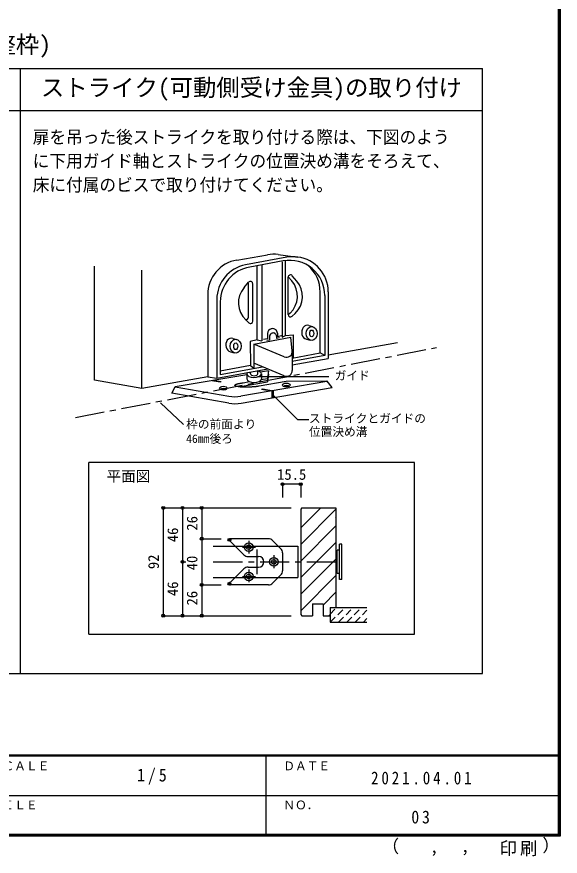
# Model space of a CAD drawing. Units: millimetres, scale not verified. Extents: x -973 to 977, y -718 to 696.
# Drawn here: x 512 to 977, y -718 to -1 of the extents above; entities that cross this region are included whole.
import ezdxf
from ezdxf.enums import TextEntityAlignment as Align

# ---------------------------------------------------------------- set-up
doc = ezdxf.new("R2010")
doc.units = ezdxf.units.MM
doc.header["$LTSCALE"] = 5
doc.header["$PDMODE"] = 32
doc.header["$PDSIZE"] = 2.5
doc.linetypes.add('CHAIN1', pattern=[8, 5, -1, 1, -1])
doc.linetypes.add('DASHED1', pattern=[1.8, 1.2, -0.6])
for name, color, linetype in [('0-B_寸法', 7, 'Continuous'), ('F-1_枠', 6, 'Continuous'), ('F-A_文字', 7, 'Continuous')]:
    doc.layers.add(name, color=color, linetype=linetype)
doc.styles.add('ＭＳ ゴシック', font='')
doc.styles.get('ＭＳ ゴシック').set_extended_font_data('MS Gothic')

msp = doc.modelspace()

# ---------------------------------------------------------------- linework, layer by layer
at = {"layer": '0-B_寸法', "color": 3}
for p, q in [((120.598, -45.151), (910.198, -45.151)), ((515.398, -561.667), (515.398, -45.151)), ((910.198, -561.667), (910.198, -45.151)), ((910.198, -81.151), (120.598, -81.151)), ((755.897, -420.416), (754.897, -421.416)), ((754.897, -421.416), (754.897, -511.416)), ((755.897, -420.416), (784.897, -420.416)), ((784.897, -420.416), (784.897, -505.416)), ((764.897, -502.416), (773.897, -502.416)), ((764.897, -502.416), (764.897, -512.416)), ((773.897, -502.416), (773.897, -512.416)), ((779.897, -505.416), (784.897, -505.416)), ((779.897, -505.416), (779.897, -512.416)), ((754.897, -511.416), (755.897, -512.416)), ((755.897, -512.416), (764.897, -512.416)), ((773.897, -512.416), (779.897, -512.416))]:
    msp.add_line(p, q, dxfattribs=at)
at = {"layer": '0-B_寸法'}
for p, q in [((700.293, -208.715), (726.48, -204.219)), ((742.942, -206.358), (707.679, -212.883)), ((735.706, -203.956), (752.364, -206.12)), ((739.974, -209.448), (711.224, -214.768)), ((717.511, -276.961), (717.511, -213.731)), ((721.62, -213.034), (721.7, -277.759)), ((739.133, -210.165), (739.133, -274.451)), ((741.779, -273.128), (741.779, -209.729)), ((751.53, -226.666), (747.6, -222.095)), ((706.423, -232.273), (710.353, -227.702)), ((710.122, -257.563), (710.122, -227.971)), ((713.87, -260.877), (713.87, -229.006)), ((744.083, -255.27), (744.083, -223.399)), ((747.2, -226.491), (744.139, -222.931)), ((771.476, -287.906), (771.476, -236.006)), ((778.4, -235.857), (778.4, -292.663)), ((675.369, -238.282), (675.369, -308.451)), ((683.138, -242.382), (683.138, -309.46)), ((775.432, -238.947), (775.432, -290.13)), ((686.106, -244.368), (686.106, -306.465)), ((745.729, -254.103), (744.114, -255.621)), ((750.06, -254.278), (747.453, -256.728)), ((707.894, -259.885), (710.5, -262.335)), ((761.754, -264.677), (764.99, -265.563)), ((726.529, -271.373), (726.529, -275.901)), ((730.064, -267.383), (729.709, -267.458)), ((730.781, -271.06), (730.532, -271.112)), ((734.884, -271.299), (734.884, -274.152)), ((696.829, -275.617), (700.066, -276.503)), ((717.511, -276.961), (711.594, -278.199)), ((711.594, -278.199), (711.815, -298.705)), ((714.901, -280.411), (746.482, -274.629)), ((717.511, -276.961), (721.7, -277.759)), ((726.529, -275.901), (722.923, -276.656)), ((728.306, -277.023), (725.782, -277.551)), ((728.306, -273.853), (728.306, -277.023)), ((734.154, -273.801), (734.154, -275.799)), ((736.678, -275.27), (734.154, -275.799)), ((738.489, -273.398), (734.884, -274.152)), ((747.654, -286.181), (746.482, -274.629)), ((759.673, -276.182), (762.91, -277.068)), ((740.739, -291.294), (714.9, -280.414)), ((714.901, -280.411), (714.901, -300.91)), ((747.679, -286.686), (747.679, -303.001)), ((694.749, -287.122), (697.985, -288.008)), ((747.679, -292.391), (771.476, -287.906)), ((775.432, -290.13), (747.679, -295.446)), ((747.679, -298.08), (778.4, -292.663)), ((775.432, -290.13), (771.476, -287.906)), ((711.815, -298.705), (686.106, -303.466)), ((686.106, -306.465), (722.248, -299.823)), ((711.815, -298.705), (714.901, -300.91)), ((740.739, -307.609), (714.901, -296.729)), ((647.636, -316.804), (708.921, -306.476)), ((683.138, -309.46), (726.836, -301.755)), ((708.921, -305.959), (708.921, -310.135)), ((711.984, -305.959), (711.984, -304.374)), ((718.158, -305.959), (718.158, -303.285)), ((727.285, -303.381), (720.509, -304.523)), ((721.22, -305.959), (721.22, -310.135)), ((727.285, -303.381), (726.379, -309.819)), ((727.285, -306.139), (726.379, -312.576)), ((727.285, -306.139), (727.285, -303.381)), ((675.464, -308.463), (683.138, -309.46)), ((678.853, -311.543), (685.892, -312.775)), ((679.986, -311.352), (686.949, -312.571)), ((685.892, -312.775), (686.949, -312.571)), ((701.796, -316.912), (726.379, -312.576)), ((777.3, -312.453), (703.566, -325.026)), ((705.662, -313.472), (711.151, -312.504)), ((742.389, -312.366), (719.366, -316.426)), ((721.096, -310.75), (726.379, -309.819)), ((726.379, -309.819), (726.379, -312.576)), ((777.283, -312.254), (742.389, -312.366)), ((781.732, -317.441), (777.354, -312.283)), ((644.706, -322.307), (647.568, -316.85)), ((693.503, -330.91), (644.706, -322.307)), ((647.635, -317.001), (693.35, -325.004)), ((703.829, -330.926), (781.732, -317.441)), ((721.303, -318.973), (722.429, -318.781)), ((721.303, -318.973), (730.068, -320.507)), ((722.429, -318.781), (731.194, -320.315)), ((730.068, -320.507), (730.068, -326.384)), ((731.194, -320.315), (731.194, -326.189)), ((573.63, -528.236), (573.63, -381.58)), ((851.966, -381.58), (573.63, -381.58)), ((851.966, -528.236), (851.966, -381.58)), ((706.268, -460.452), (694.19, -448.373)), ((727.326, -446.666), (694.897, -446.666)), ((730.861, -448.131), (737.933, -455.202)), ((789.897, -451.416), (787.897, -451.416)), ((787.897, -481.416), (787.897, -451.416)), ((789.897, -481.416), (789.897, -451.416)), ((739.397, -458.737), (739.397, -474.095)), ((784.897, -457.416), (785.897, -457.416)), ((785.897, -476.416), (785.897, -456.416)), ((787.897, -456.416), (785.897, -456.416)), ((709.804, -461.916), (718.897, -461.916)), ((706.268, -472.381), (694.19, -484.459)), ((709.804, -470.916), (718.897, -470.916)), ((737.933, -477.631), (730.861, -484.702)), ((785.897, -475.416), (784.897, -475.416)), ((787.897, -476.416), (785.897, -476.416)), ((727.326, -486.166), (694.897, -486.166)), ((789.897, -481.416), (787.897, -481.416)), ((573.63, -528.236), (851.966, -528.236))]:
    msp.add_line(p, q, dxfattribs=at)
at = {"layer": '0-B_寸法', "color": 2}
for p, q in [((578.521, -311.254), (578.521, -213.837)), ((618.969, -318.366), (618.969, -217.394)), ((778.4, -289.736), (837.662, -279.25)), ((618.969, -318.366), (578.521, -311.254)), ((675.464, -308.463), (618.969, -318.366)), ((779.897, -505.416), (811.442, -505.416)), ((779.897, -505.416), (779.897, -517.916)), ((779.897, -517.916), (811.442, -517.916))]:
    msp.add_line(p, q, dxfattribs=at)
at = {"layer": '0-B_寸法', "color": 4, "linetype": 'CHAIN1'}
for p, q in [((562.365, -343.166), (870.976, -283.472)), ((710.397, -448.425), (710.397, -459.415)), ((705.071, -453.916), (716.18, -453.916)), ((717.397, -455.916), (717.397, -476.916)), ((731.897, -460.848), (731.897, -471.957)), ((680.102, -466.416), (787.253, -466.416)), ((710.397, -473.032), (710.397, -483.902)), ((705.071, -478.916), (716.18, -478.916))]:
    msp.add_line(p, q, dxfattribs=at)
at = {"layer": '0-B_寸法', "color": 4}
for p, q in [((718.027, -308.286), (779.016, -308.286)), ((731.437, -324.227), (752.075, -344.866)), ((634.87, -330.655), (654.633, -349.255)), ((752.075, -344.866), (761.888, -344.866)), ((739.397, -400.108), (739.397, -411.358)), ((754.897, -400.108), (739.397, -400.108)), ((754.897, -400.108), (754.897, -411.358)), ((637.324, -420.416), (653.371, -420.416)), ((637.324, -420.416), (637.324, -512.416)), ((653.371, -420.416), (746.603, -420.416)), ((653.796, -420.416), (653.796, -466.416)), ((670.267, -420.416), (670.267, -446.666)), ((771.931, -420.416), (754.897, -437.451)), ((784.897, -421.593), (754.897, -451.593)), ((784.897, -428.694), (784.619, -428.416)), ((784.897, -435.735), (754.897, -465.735)), ((670.267, -446.666), (686.739, -446.666)), ((670.267, -446.666), (670.267, -486.166)), ((754.897, -479.877), (784.897, -449.877)), ((754.897, -494.019), (784.897, -464.019)), ((653.796, -466.416), (656.786, -466.416)), ((653.796, -466.416), (653.796, -512.416)), ((784.897, -478.161), (754.897, -508.161)), ((670.267, -486.166), (686.739, -486.166)), ((670.267, -486.166), (670.267, -512.416)), ((784.897, -492.304), (773.897, -503.304)), ((637.324, -512.416), (653.371, -512.416)), ((653.371, -512.416), (746.603, -512.416)), ((779.897, -511.446), (778.927, -512.416))]:
    msp.add_line(p, q, dxfattribs=at)
at = {"layer": '0-B_寸法', "color": 6}
for p, q in [((680.102, -452.916), (752.397, -452.916)), ((752.397, -452.916), (752.397, -479.916)), ((680.102, -479.916), (752.397, -479.916))]:
    msp.add_line(p, q, dxfattribs=at)
at = {"layer": '0-B_寸法', "color": 4, "linetype": 'DASHED1'}
for p, q in [((779.897, -511.095), (785.576, -505.416)), ((780.147, -517.916), (792.647, -505.416)), ((787.218, -517.916), (799.718, -505.416)), ((794.289, -517.916), (806.789, -505.416)), ((801.36, -517.916), (811.442, -507.834)), ((808.431, -517.916), (811.442, -514.905))]:
    msp.add_line(p, q, dxfattribs=at)
at = {"layer": '0-B_寸法', "color": 3}
msp.add_lwpolyline([(-210.347, -45.151), (-210.347, -561.667), (910.198, -561.667)], dxfattribs=at)
at = {"layer": '0-B_寸法'}
for points in [[(739.133, -274.451), (741.779, -273.128), (748.414, -272.467), (748.414, -292.253)], [(698.647, -315.595), (698.673, -315.461), (698.746, -315.332), (698.864, -315.207), (699.028, -315.086), (699.237, -314.97), (699.493, -314.859), (699.766, -314.754), (700.028, -314.658), (700.28, -314.57), (700.521, -314.49), (700.751, -314.419), (700.971, -314.356), (701.181, -314.302), (701.379, -314.257), (701.566, -314.217), (701.738, -314.181), (701.897, -314.147), (702.041, -314.118), (702.171, -314.091), (702.288, -314.068), (702.39, -314.048), (702.478, -314.032), (703.014, -313.938), (703.601, -313.834), (704.237, -313.722), (704.924, -313.601), (705.662, -313.471)], [(719.365, -316.425), (718.99, -316.491), (718.637, -316.553), (718.307, -316.611), (717.999, -316.665), (717.714, -316.716), (717.455, -316.749), (717.141, -316.785), (716.774, -316.824), (716.354, -316.867), (715.88, -316.912), (715.353, -316.961), (714.772, -317.013), (714.138, -317.068), (713.466, -317.122), (712.773, -317.171), (712.059, -317.215), (711.323, -317.254), (710.566, -317.288), (709.788, -317.317), (708.989, -317.341), (708.168, -317.36), (707.343, -317.368), (706.533, -317.359), (705.736, -317.332), (704.953, -317.289), (704.185, -317.228), (703.43, -317.15), (702.689, -317.055), (701.962, -316.942), (701.281, -316.82), (700.68, -316.694), (700.157, -316.565), (699.714, -316.434), (699.349, -316.299), (699.064, -316.161), (698.858, -316.021), (698.731, -315.877), (698.666, -315.734), (698.647, -315.595)]]:
    msp.add_lwpolyline(points, dxfattribs=at)
for centre, radius in [((710.397, -453.916), 3.75), ((710.397, -453.916), 1.95), ((731.897, -466.416), 3.75), ((731.897, -466.416), 1.95), ((710.397, -478.916), 3.75), ((710.397, -478.916), 1.95)]:
    msp.add_circle(centre, radius, dxfattribs=at)
for centre, radius, start, end in [((731.939, -233.718), 30, 82.7856, 100.48305), ((748.4, -235.857), 30, 82.48094, 100.48305), ((748.4, -235.857), 30, 0, 82.48094), ((705.369, -238.282), 30, 99.74095, 180), ((713.138, -242.382), 30, 100.48305, 180), ((716.106, -244.368), 30, 99.36428, 180), ((745.432, -238.947), 30, 0, 100.48305), ((741.476, -236.006), 30, 0, 48.66116), ((746.083, -223.399), 2, 40.68451, 180), ((711.87, -229.006), 2, 0, 139.31549), ((732.033, -239.529), 20, 313.21984, 40.68451), ((736.364, -239.704), 20, 313.21984, 40.68451), ((721.59, -245.311), 20, 139.31549, 226.78016), ((708.122, -257.563), 2, 249.98399, 0), ((746.083, -255.27), 2, 180, 313.21984), ((711.87, -260.877), 2, 226.78016, 0), ((730.529, -271.373), 4, 101.82187, 180), ((731.106, -273.853), 2.8, 101.82187, 180), ((730.884, -271.299), 4, 0, 101.82187), ((731.354, -273.801), 2.8, 0, 101.82187), ((742.679, -286.686), 5, 247.16514, 5.79361), ((742.679, -303.001), 5, 247.16514, 0), ((777.284, -312.354), 0.1, 279.67723, 90.18383), ((647.653, -316.902), 0.1, 99.56556, 260.07017), ((698.523, -295.453), 30, 260.07017, 279.67723), ((698.712, -301.366), 30, 260.001, 279.82085), ((694.897, -447.666), 1, 90, 225), ((727.326, -451.666), 5, 45, 90), ((734.397, -458.737), 5, 0, 45), ((709.804, -456.916), 5, 225, 270), ((718.897, -466.416), 4.5, 270, 90), ((709.804, -475.916), 5, 90, 135), ((734.397, -474.095), 5, 315, 360), ((694.897, -485.166), 1, 135, 270), ((727.326, -481.166), 5, 270, 315)]:
    msp.add_arc(centre, radius, start, end, dxfattribs=at)
for centre, major_axis, ratio, start_param, end_param in [((760.42, -270.347), (0, 5.909), 0.8, 5.9972568, 9.2661127), ((695.496, -281.287), (0, 5.909), 0.8, 5.9972568, 9.2661127), ((715.071, -305.959), (6.15, 0), 0.5, 2.7689685, 7.3280663), ((715.071, -305.959), (3.087, 0), 0.5, 3.1415927, 6.2831853), ((715.071, -310.135), (6.15, 0), 0.5, 3.1415927, 6.2831853)]:
    msp.add_ellipse(centre, major_axis=major_axis, ratio=ratio, start_param=start_param, end_param=end_param, dxfattribs=at)
for centre, major_axis, ratio in [((764.227, -271.392), (0, 5.909), 0.8), ((764.227, -271.392), (0, 2.909), 0.593777), ((699.302, -282.332), (0, 5.909), 0.8), ((699.302, -282.332), (0, 2.909), 0.593777), ((742.552, -315.459), (3.31, 0), 0.5), ((688.784, -318.089), (3.31, 0), 0.5), ((688.911, -319.018), (2.184, 0), 0.4), ((742.679, -316.388), (2.184, 0), 0.4)]:
    msp.add_ellipse(centre, major_axis=major_axis, ratio=ratio, dxfattribs=at)
for p in [(739.397, -400.108), (754.897, -400.108), (637.324, -420.416), (653.796, -420.416), (670.267, -420.416), (670.267, -446.666), (693.897, -447.666), (653.796, -466.416), (670.267, -486.166), (693.897, -485.166), (637.324, -512.416), (653.796, -512.416), (670.267, -512.416)]:
    msp.add_point(p, dxfattribs=at)
at = {"layer": 'F-1_枠'}
for p, q in [((974.986, 695.833), (974.986, -700.833)), ((975.82, 695.833), (975.82, -700.833)), ((976.653, 695.833), (976.653, -700.833)), ((976.653, -631.667), (-973.347, -631.667)), ((976.653, -632.5), (-973.347, -632.5)), ((724.986, -632.5), (724.986, -699.167)), ((1.653, -665.833), (974.986, -665.834)), ((976.653, -699.167), (-973.347, -699.167)), ((976.653, -700), (-973.347, -700)), ((976.653, -700.833), (-973.347, -700.833))]:
    msp.add_line(p, q, dxfattribs=at)

# ---------------------------------------------------------------- texts
at = {"layer": '0-B_寸法', "style": 'ＭＳ ゴシック'}
for s, height, p in [('■ガイドランナーの取り付け(ＭＵＫＵ調整枠)', 14.66, (121.485, -36.312)), ('ストライク(可動側受け金具)の取り付け', 14.66, (532.798, -73.151)), ('ガイド', 7.331, (783.816, -313.286)), ('ストライクとガイドの', 7.331, (761.888, -349.866)), ('枠の前面より', 7.331, (656.899, -354.747)), ('位置決め溝', 7.331, (761.888, -361.204)), ('46㎜後ろ', 7.331, (656.899, -367.166)), ('平面図', 9.164, (588.812, -400.648)), ('15.5', 9.164, (734.647, -399.108))]:
    msp.add_text(s, height=height, dxfattribs=at).set_placement(p, align=Align.BOTTOM_LEFT)
at = {"layer": '0-B_寸法', "style": 'ＭＳ ゴシック', "width": 0.95}
for s, p in [('扉を吊った後ストライクを取り付ける際は、下図のよう', (525.764, -112.478)), ('に下用ガイド軸とストライクの位置決め溝をそろえて、', (525.764, -132.878)), ('床に付属のビスで取り付けてください。', (525.764, -153.278))]:
    msp.add_text(s, height=11, dxfattribs=at).set_placement(p, align=Align.BOTTOM_LEFT)
at = {"layer": '0-B_寸法', "style": 'ＭＳ ゴシック'}
for s, p in [('26', (669.316, -439.791)), ('46', (652.796, -449.666)), ('92', (636.373, -472.666)), ('40', (669.267, -473.666)), ('46', (652.796, -495.666)), ('26', (669.316, -503.698))]:
    msp.add_text(s, height=9.164, rotation=90, dxfattribs=at).set_placement(p, align=Align.BOTTOM_LEFT)
at = {"layer": 'F-A_文字', "style": 'ＭＳ ゴシック'}
for s, height, p in [('ＳＣＡＬＥ', 7.331, (489.986, -646.667)), ('ＤＡＴＥ', 7.331, (739.986, -646.667)), ('ＦＩＬＥ', 7.331, (489.986, -680)), ('ＮＯ．', 7.331, (739.986, -680.001)), ('（', 11, (823.992, -718.052)), ('）', 11, (961.387, -717.355)), (',', 11, (865.199, -718.052)), (',', 11, (891.686, -717.588))]:
    msp.add_text(s, height=height, dxfattribs=at).set_placement(p, align=Align.BOTTOM_LEFT)
at = {"layer": 'F-A_文字', "char_height": 11, "attachment_point": 7, "style": 'ＭＳ ゴシック'}
for s, insert in [('\\T1.38;\\W0.9;1/5', (614.986, -656.667)), ('\\T1.39;\\W0.85;2021.04.01', (814.986, -656.667)), ('\\T1.36;\\W0.9;03', (849.361, -690.001)), ('\\T1.17;印刷', (924.678, -717.82))]:
    msp.add_mtext(s, dxfattribs=dict(at, insert=insert))

doc.saveas('drawing.dxf')
